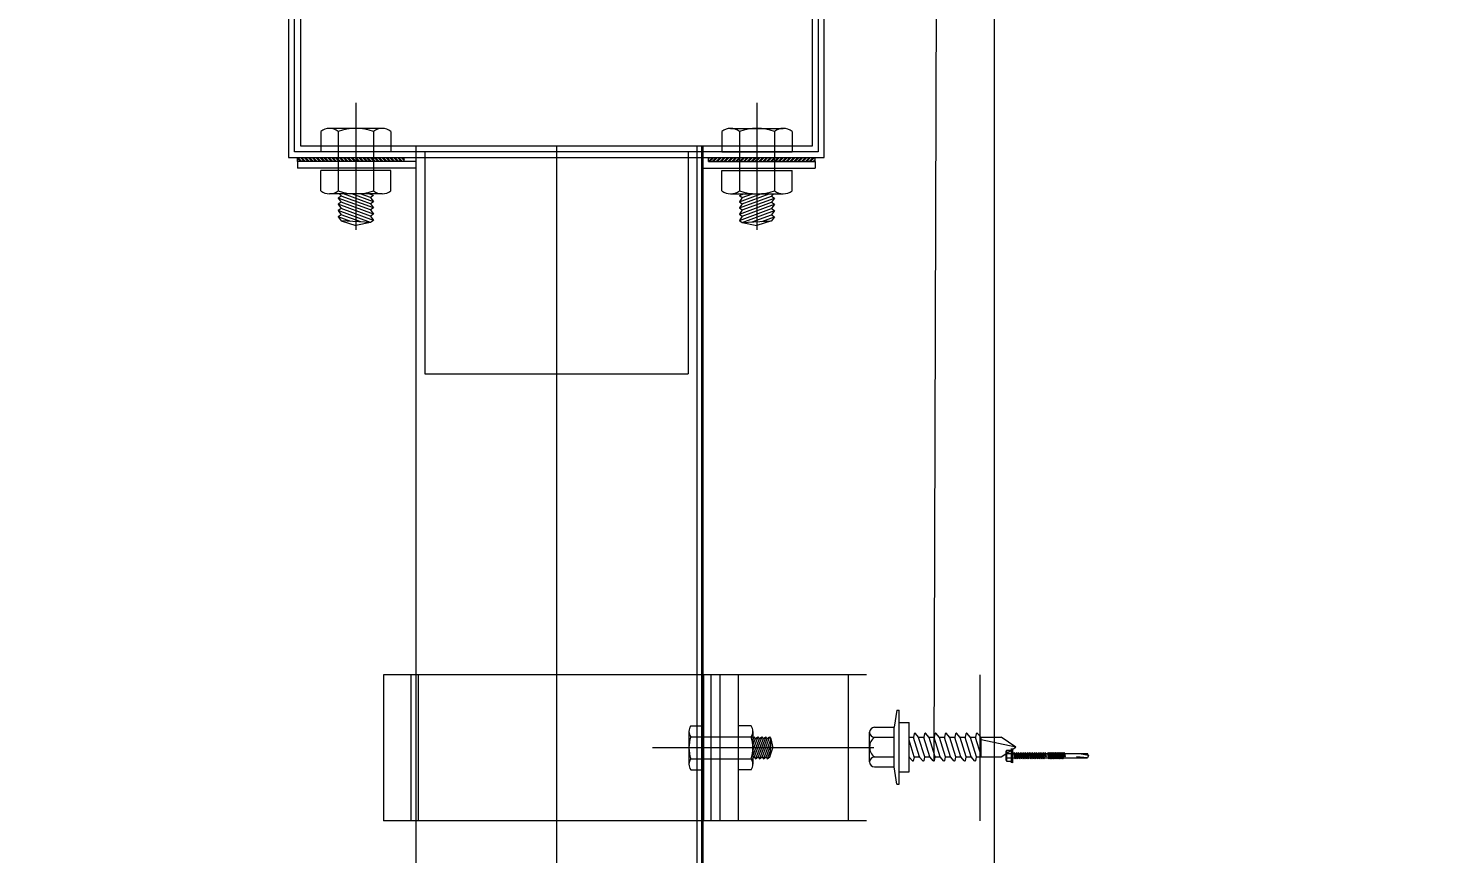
# Model space of a CAD drawing. Header units: metres. Extents: x 1610 to 5629, y 732 to 3974.
# Drawn here: x 1639.3978 to 1639.6675, y 909.5746 to 909.7325 of the extents above; entities that cross this region are included whole.
import ezdxf

# ---------------------------------------------------------------- set-up
doc = ezdxf.new("R2010")
doc.units = ezdxf.units.M
doc.header["$MEASUREMENT"] = 0
doc.header["$PDMODE"] = 2
doc.header["$PDSIZE"] = 50
doc.layers.get('0').update_dxf_attribs({"lineweight": 0})
doc.layers.get('Defpoints').update_dxf_attribs({"lineweight": 0})
doc.styles.get("Standard").update_dxf_attribs({"font": 'verdana.ttf', "height": 0.23})
doc.dimstyles.new('STANDARD$0', dxfattribs={"dimtxt": 0.23, "dimasz": 0.1, "dimexe": 2, "dimexo": 2, "dimgap": 0, "dimtad": 0, "dimzin": 0, "dimdsep": 46, "dimtxsty": 'Standard', "dimblk": 'OBLIQUE', "dimcen": -0.0625, "dimse1": 1, "dimse2": 1, "dimclrd": 7, "dimclre": 9, "dimclrt": 7, "dimadec": 0, "dimazin": 0, "dimtfac": 1, "dimtix": 1, "dimtofl": 0, "dimtmove": 2, "dimatfit": 3, "dimldrblk": 'OBLIQUE', "dimfxl": 0, "dimtolj": 1, "dimtzin": 0, "dimarcsym": 0})

# ---------------------------------------------------------------- blocks, each defined once
blk = doc.blocks.new('SRW-20')
for p, q in [((-2.705422169499799, 4.734488796530059), (-2.705422169499799, 2.029066627059365)), ((-2.029066627117571, 5.410844338883178), (2.029066627117571, 5.410844338854075)), ((-1.352711084735344, 4.734488796530059), (-1.352711084735344, 2.029066627059365)), ((1.352711084677139, 4.734488796500953), (1.352711084677139, 2.029066627059365)), ((2.705422169383381, 4.734488796530059), (2.705422169441589, 2.029066627030259)), ((-5.07266656772117, 1.690888855897356), (-2.705422169499799, 2.029066627059365)), ((-2.705422169441589, 2.029066627059365), (2.705422169499799, 2.029066627059365)), ((5.07266656766296, 1.690888855868251), (2.705422169441589, 2.029066627030259)), ((-5.07266656772117, 1.690888855897356), (-5.07266656772117, 1.352711084735344)), ((-5.07266656772117, 1.352711084735344), (5.07266656766296, 1.352711084677139)), ((-3.381777711823815, 1.352711084706242), (-3.381777711823815, 0)), ((-3.381777711823815, 0), (3.381777711823815, 0)), ((3.381777711823815, 1.352711084677139), (3.381777711823815, 0)), ((5.07266656766296, 1.690888855868251), (5.07266656766296, 1.352711084706242)), ((-1.868816154747037, -0.4361120414687323), (-1.368265371740561, -0.0186322928057052)), ((-1.868816154747037, -1.85252799550653), (-1.368265371740561, -1.435048246843503)), ((-1.824975299445213, -0.6132498307561037), (-1.378628323058364, -0.7083456031105017)), ((-1.352711084793553, -2.91038e-11), (-1.352711084793553, -0.0079450140765402)), ((-1.352711084793553, -0.7104601264582016), (-1.352711084735344, -1.42436096811434)), ((-1.333367849205385, -1.416069386119489), (1.327403977658832, -0.5899166617600713)), ((-1.327403977658832, -0.7060096649511252), (0.9464257521030957, -2.91038e-11)), ((-1.32740397771704, -2.122425618988926), (1.333367849147176, -1.296272894658613)), ((1.352711084735344, -2.91038e-11), (1.352711084677139, -0.585466200282099)), ((1.352711084735344, -1.287981312634655), (1.352711084735344, -2.001882154319901)), ((1.368265371682352, -1.277294033963698), (1.868816154688829, -0.8598142852715682)), ((1.824975299387005, -0.6826764959841967), (1.378628323058364, -0.5875807236297989)), ((-1.868816154747037, -3.268943949544336), (-1.368265371740561, -2.851464200881308)), ((-1.824975299445213, -2.029665784793905), (-1.378628323058364, -2.124761557148302)), ((-1.824975299445213, -3.446081738831707), (-1.378628323058364, -3.541177511186106)), ((-1.352711084735344, -2.126876080495998), (-1.352711084735344, -2.840776922152143)), ((-1.352711084735344, -3.543292034533807), (-1.352711084735344, -4.25719287621905)), ((-1.333367849205385, -2.83248534015729), (1.327403977658832, -2.006332615797874)), ((-1.333367849205385, -4.248901294195093), (1.327403977658832, -3.422748569864778)), ((-1.32740397771704, -3.538841573026726), (1.333367849147176, -2.712688848696414)), ((1.352711084735344, -2.70439726670156), (1.352711084677139, -3.418298108357701)), ((1.368265371682352, -2.693709988001498), (1.868816154688829, -2.27623023930937)), ((1.368265371682352, -4.110125942039302), (1.868816154688829, -3.692646193347171)), ((1.824975299387005, -2.099092450021998), (1.378628323058364, -2.0039966776676)), ((1.824975299387005, -3.515508404088901), (1.378628323058364, -3.420412631705402)), ((-1.868816154747037, -4.68535990361124), (-1.368265371740561, -4.267880154919112)), ((-1.868816154747037, -6.101775857649045), (-1.368265371740561, -5.684296108956912)), ((-1.824975299445213, -4.862497692898613), (-1.378628323058364, -4.957593465223908)), ((-1.352711084735344, -4.959707988571608), (-1.352711084735344, -5.673608830256853)), ((-1.333367849205385, -5.665317248232896), (1.327403977600625, -4.839164523902582)), ((-1.327403977658832, -4.955257527064532), (1.333367849147176, -4.129104802734219)), ((-1.32740397771704, -6.371673481102334), (1.333367849147176, -5.545520756772019)), ((1.352711084677139, -4.120813220739364), (1.352711084677139, -4.834714062424609)), ((1.352711084677139, -5.537229174777166), (1.352711084677139, -6.251130016462411)), ((1.368265371682352, -5.526541896077106), (1.86881615463062, -5.109062147384972)), ((1.824975299387005, -4.931924358126707), (1.378628323058364, -4.836828585743205)), ((-1.868816154747037, -7.518191811715951), (-1.368265371740561, -7.100712063023821)), ((-1.824975299387005, -6.278913646936416), (-1.378628323116573, -6.37400941926171)), ((-1.824975299445213, -7.695329600974218), (-1.378628323116573, -7.790425373328617)), ((-1.352711084735344, -6.376123942609406), (-1.352711084735344, -7.090024784323759)), ((-1.333367849205385, -7.081733202328903), (1.327403977600625, -6.255580477969486)), ((-1.333367849205385, -8.498149156366708), (1.327403977658832, -7.671996432036394)), ((-1.32740397771704, -7.788089435169238), (1.333367849147176, -6.961936710838926)), ((1.352711084677139, -6.953645128844073), (1.352711084677139, -7.667545970529318)), ((1.368265371682352, -6.942957850144012), (1.868816154688829, -6.525478101451881)), ((1.824975299328798, -6.34834031216451), (1.378628323000155, -6.253244539810112)), ((1.824975299328798, -7.764756266231414), (1.378628323058364, -7.669660493877018)), ((-1.868816154747037, -8.934607765753752), (-1.368265371740561, -8.517128017061623)), ((-1.824975299445213, -9.11174555501202), (-1.378628323116573, -9.206841327395523)), ((-1.352711084735344, -7.792539896676315), (-1.352711084735344, -8.506440738361562)), ((-1.352711084735344, -9.20895585071412), (-1.352711084735344, -9.854666864703177)), ((-1.32740397771704, -9.204505389236147), (1.333367849147176, -8.378352664905831)), ((-1.140454892622073, -9.854666864703177), (1.327403977600625, -9.088412386074193)), ((1.352711084677139, -8.370061082881875), (1.352711084677139, -9.083961924567118)), ((1.368265371682352, -8.359373804181812), (1.86881615463062, -7.941894055489684)), ((1.368265371624147, -9.77578975824872), (1.868816154688829, -9.358310009556588)), ((1.824975299328798, -9.18117222029832), (1.378628323058364, -9.08607644791482)), ((-1.352711084735344, -9.854666864703177), (1.352711084677139, -9.854666864674073)), ((-1.352711084735344, -9.854666864703177), (-1.352711084793553, -12.56008903411566)), ((-2.91038e-11, -14.58915566120413), (0.9725863542698788, -9.854666864644967)), ((1.14045489244745, -9.854666864674073), (1.333367849147176, -9.794768618943637)), ((1.352711084677139, -9.78647703694878), (1.352711084677139, -9.854666864674073)), ((1.352711084677139, -9.854666864674073), (1.352711084677139, -12.56008903411566)), ((-1.352711084793553, -12.56008903411566), (-2.91038e-11, -14.58915566120413)), ((-2.91038e-11, -14.58915566120413), (1.352711084677139, -12.56008903411566))]:
    blk.add_line(p, q)
for centre, radius, start, end in [((-2.029066627117571, 4.734488796530059), 0.6763555423608923, 0, 180), ((-8.73115e-11, 3.719955483131343), 1.690888855772311, 36.86989764117497, 143.1301023564905), ((2.029066627117571, 4.734488796530059), 0.6763555423608923, 0, 180), ((-1.303284010122297, -0.0965437879785895), 0.1014533313541339, 107.2492362302467, 129.829483170481), ((-1.803834793128769, -0.5140235366707202), 0.1014533313541339, 129.829483170481, 257.9727626916973), ((-1.803834793128769, -1.93043949070852), 0.1014533313541339, 129.829483170481, 257.9727626916973), ((-1.357487816741922, -0.6091193090251183), 0.1014533313541339, 257.9727626882618, 287.2492362302467), ((-1.303284010122297, -1.51295974201639), 0.1014533313541339, 107.2492362302467, 129.829483170481), ((1.357487816741922, -0.6868070176860785), 0.1014533313541339, 77.97276268826182, 107.2492362302467), ((1.303284010122297, -1.199382538732606), 0.1014533313541339, 287.2492362302467, 309.8294831710151), ((1.303284010064089, -1.199382538761708), 0.1014533313541339, 287.2492362302467, 309.8294831710151), ((1.803834793070564, -0.7819027900695801), 0.1014533313541339, 309.8294831704811, 77.97276268826182), ((-1.803834793128769, -3.346855444746323), 0.1014533313541339, 129.829483170481, 257.9727626916973), ((-1.357487816741922, -2.025535263062919), 0.1014533313541339, 257.9727626882618, 287.2492362302467), ((-1.357487816741922, -3.441951217129826), 0.1014533313541339, 257.9727626882618, 287.2492362302467), ((-1.303284010122297, -2.929375696054194), 0.1014533313541339, 107.2492362302467, 129.829483170481), ((1.357487816741922, -2.103222971723879), 0.1014533313541339, 77.97276268826182, 107.2492362302467), ((1.357487816741922, -3.519638925761681), 0.1014533313541339, 77.97276268826182, 107.2492362302467), ((1.357487816741922, -3.519638925761681), 0.1014533313541339, 77.97276268826182, 107.2492362302467), ((1.303284010064089, -2.615798492799513), 0.1014533313541339, 287.2492362302467, 309.8294831710151), ((1.303284010122297, -2.615798492770409), 0.1014533313541339, 287.2492362302467, 309.8294831710151), ((1.803834793070564, -2.198318744107377), 0.1014533313541339, 309.8294831704811, 77.97276268826182), ((1.803834793070564, -3.614734698145185), 0.1014533313541339, 309.8294831704811, 77.97276268826182), ((-1.803834793128769, -4.76327139881323), 0.1014533313541339, 129.829483170481, 257.9727626916973), ((-1.357487816741922, -4.858367171167627), 0.1014533313541339, 257.9727626882618, 287.2492362302467), ((-1.303284010122297, -4.345791650091996), 0.1014533313541339, 107.2492362302467, 129.829483170481), ((-1.303284010122297, -5.762207604129799), 0.1014533313541339, 107.2492362302467, 129.829483170481), ((1.357487816741922, -4.936054879828589), 0.1014533313541339, 77.97276268826182, 107.2492362302467), ((1.303284010122297, -4.032214446808212), 0.1014533313541339, 287.2492362302467, 309.8294831710151), ((1.303284010064089, -5.448630400846012), 0.1014533313541339, 287.2492362302467, 309.8294831710151), ((1.803834793070564, -5.031150652153883), 0.1014533313541339, 309.8294831704811, 77.97276268989278), ((-1.803834793070564, -6.179687352821928), 0.1014533313541339, 129.829483170481, 257.9727626916973), ((-1.803834793128769, -7.596103306888836), 0.1014533313541339, 129.829483170481, 257.9727626916973), ((-1.35748781680013, -6.274783125176327), 0.1014533313541339, 257.9727626898928, 287.2492362302467), ((-1.303284010122297, -7.178623558225808), 0.1014533313541339, 107.2492362302467, 129.829483170481), ((1.357487816683714, -6.352470833866391), 0.1014533313541339, 77.97276268826182, 107.2492362302467), ((1.357487816741922, -7.768886787933292), 0.1014533313541339, 77.97276268826182, 107.2492362302467), ((1.303284010122297, -6.865046354912919), 0.1014533313541339, 287.2492362302467, 309.8294831704811), ((1.803834793012356, -6.447566606249893), 0.1014533313541339, 309.8294831704811, 77.97276269006647), ((-1.803834793128769, -9.012519260926636), 0.1014533313541339, 129.829483170481, 257.9727626882618), ((-1.35748781680013, -7.691199079272338), 0.1014533313541339, 257.9727626898928, 287.2492362302467), ((-1.35748781680013, -9.10761503331014), 0.1014533313541339, 257.9727626882618, 287.2492362302467), ((-1.303284010122297, -8.595039512263611), 0.1014533313541339, 107.2492362302467, 129.829483170481), ((1.357487816683714, -9.1853027419711), 0.1014533313541339, 77.97276268826182, 107.2492362302467), ((1.303284010064089, -8.281462308950722), 0.1014533313541339, 287.2492362302467, 309.8294831710151), ((1.803834793012356, -7.863982560316797), 0.1014533313541339, 309.8294831704811, 77.97276269006647), ((1.803834793012356, -9.2803985143546), 0.1014533313541339, 309.8294831704811, 77.97276268989278), ((1.303284010064089, -9.697878263017627), 0.1014533313541339, 287.2492362302467, 309.8294831704811)]:
    blk.add_arc(centre, radius, start, end)
blk = doc.blocks.new('_Oblique')
at = {"color": 0, "linetype": 'ByBlock', "lineweight": -2}
blk.add_line((-0.5, -0.5), (0.5, 0.5), dxfattribs=at)
blk = doc.blocks.new('*D132')
at = {"color": 7, "lineweight": -2}
for p, q in [((1637.985366360638, 911.7730019896637), (1637.985366360638, 908.1126947844182)), ((1637.985366360638, 903.7736636033504), (1637.985366360638, 907.4339708085957))]:
    blk.add_line(p, q, dxfattribs=at)
at = {"layer": 'Defpoints', "color": 0}
for p in [(1649.468520557482, 911.7730019896637), (1637.985366360638, 903.7736636033504), (1637.985366360638, 903.7736636033504)]:
    blk.add_point(p, dxfattribs=at)
at = {"color": 7, "lineweight": -2, "xscale": 0.1, "yscale": 0.1, "zscale": 0.1}
for p, rotation in [((1637.985366360638, 911.7730019896637), 90), ((1637.985366360638, 903.7736636033504), 270)]:
    blk.add_blockref('_Oblique', p, dxfattribs=dict(at, rotation=rotation))
at = {"color": 7, "insert": (1637.985366360638, 907.7733327965074), "char_height": 0.23, "attachment_point": 5, "rotation": 90}
blk.add_mtext('\\A1;8.00', dxfattribs=at)
blk = doc.blocks.new('*D133')
at = {"color": 7, "lineweight": -2}
for p, q in [((1638.32283861744, 911.7730019896637), (1638.32283861744, 907.6133898817998)), ((1638.32283861744, 902.7736636033513), (1638.32283861744, 906.9332757112152))]:
    blk.add_line(p, q, dxfattribs=at)
at = {"layer": 'Defpoints', "color": 0}
for p in [(1649.468520557482, 911.7730019896637), (1638.32283861744, 902.7736636033513), (1649.468520557482, 902.7736636033513)]:
    blk.add_point(p, dxfattribs=at)
at = {"color": 7, "lineweight": -2, "xscale": 0.1, "yscale": 0.1, "zscale": 0.1}
for p, rotation in [((1638.32283861744, 911.7730019896637), 90), ((1638.32283861744, 902.7736636033513), 270)]:
    blk.add_blockref('_Oblique', p, dxfattribs=dict(at, rotation=rotation))
at = {"color": 7, "insert": (1638.32283861744, 907.2733327965076), "char_height": 0.23, "attachment_point": 5, "rotation": 90}
blk.add_mtext('\\A1;9.00', dxfattribs=at)

msp = doc.modelspace()

# ---------------------------------------------------------------- hatches: boundary and pattern name
h = msp.add_hatch()
h.set_pattern_fill('ANSI32', scale=0.0013987217597606, angle=6.999999999999999e-15, style=0)
h.set_pattern_definition([(135, (1510.452001998382, 920.3593268006683), (0.0003708921154949, 0.0003708921154949), []), (135, (1510.451754735582, 920.3593268006683), (0.0003708921154949, 0.0003708921154949), [])])
h.paths.add_polyline_path([(1639.463752491068, 909.7070169118448), (1639.463752491068, 909.7077697723507), (1639.469652206425, 909.7077697723507), (1639.469652206425, 909.7070169118448), (1639.468533228833, 909.7070169118448)])
h.paths.add_polyline_path([(1639.460395558818, 909.7070169118448), (1639.460395558818, 909.7077697723507), (1639.463752491068, 909.7077697723507), (1639.463752491068, 909.7070169118448)])
h.paths.add_polyline_path([(1639.457038626564, 909.7070169118448), (1639.457038626564, 909.7077697723507), (1639.460395558818, 909.7077697723507), (1639.460395558818, 909.7070169118448)])
h.paths.add_polyline_path([(1639.457038626564, 909.7077697723507), (1639.457038626564, 909.7070169118448), (1639.450902472477, 909.7070169118448), (1639.45040722989, 909.7077697723507)])
h.paths.add_polyline_path([(1639.449230868511, 909.7070169118448), (1639.449230868511, 909.7077697723507), (1639.45040722989, 909.7077697723507), (1639.450902472477, 909.7070169118448)])
h = msp.add_hatch()
h.set_pattern_fill('ANSI32', scale=0.0013987217597606, angle=6.999999999999999e-15, style=0)
h.set_pattern_definition([(45.00000000247206, (1429.401407907266, 920.3593267983232), (-0.0003708921155109, 0.0003708921154789), []), (45.00000000247206, (1429.401655169025, 920.3593267983232), (-0.0003708921155109, 0.0003708921154789), [])])
h.paths.add_polyline_path([(1639.533738747143, 909.7070169118448), (1639.533738747143, 909.7077697723507), (1639.527839031789, 909.7077697723507), (1639.527839031789, 909.7070169118448), (1639.528958008859, 909.7070169118448)])
h.paths.add_polyline_path([(1639.537095679395, 909.7070169118448), (1639.537095679395, 909.7077697723507), (1639.533738747143, 909.7077697723507), (1639.533738747143, 909.7070169118448)])
h.paths.add_polyline_path([(1639.540452611649, 909.7070169118448), (1639.540452611649, 909.7077697723507), (1639.537095679395, 909.7077697723507), (1639.537095679395, 909.7070169118448)])
h.paths.add_polyline_path([(1639.540452611649, 909.7077697723507), (1639.540452611649, 909.7070169118448), (1639.546588766257, 909.7070169118448), (1639.547084008844, 909.7077697723507)])
h.paths.add_polyline_path([(1639.54826036918, 909.7070169118448), (1639.54826036918, 909.7077697723507), (1639.547084008844, 909.7077697723507), (1639.546588766257, 909.7070169118448)])

# ---------------------------------------------------------------- linework, layer by layer
at = {"color": 7}
for p, q in [((1639.582491911651, 907.4443858497287, -23.30888888713069), (1639.582514364448, 909.8384832678876, -55.54783481805143)), ((1639.549938834526, 909.7077697723507, -0.909381687138202), (1639.549938834526, 909.8073473770787, -0.909381687138202)), ((1639.547700880387, 909.7100077272736, -23.73253617580199), (1639.547700880387, 909.8051208068947, -23.73253617580199)), ((1639.548819857977, 909.8063572621156, -23.73253617580199), (1639.548819857977, 909.7088887496827, -23.73253617580199)), ((1639.571573103163, 909.8063988982933), (1639.570919164546, 909.5923196577797)), ((1639.447552401603, 909.7566372756927, -0.909381687138202), (1639.447552401603, 909.7077697723507, -0.909381687138202)), ((1639.448671380236, 909.7088887496827, -23.73253617580199), (1639.448671380236, 909.7571007708686, -23.73253617580199)), ((1639.449790357305, 909.7575642670828, -23.73253617580199), (1639.449790357305, 909.7100077272736, -23.73253617580199)), ((1639.460395558818, 909.718264217963), (1639.460395558818, 909.7006625604537)), ((1639.460395558818, 909.718264217963), (1639.460395558818, 909.6939916087332)), ((1639.537095679395, 909.718264217963), (1639.537095679395, 909.7006625604537)), ((1639.537095679395, 909.718264217963), (1639.537095679395, 909.6939916087332)), ((1639.453681694311, 909.7128051707306), (1639.453681694311, 909.7088887496827)), ((1639.465430956937, 909.7133646595261), (1639.455360160697, 909.7133646595261)), ((1639.457038626564, 909.7128051707306), (1639.457038626564, 909.7014220246698)), ((1639.463752491068, 909.7128051707306), (1639.463752491068, 909.7014220246698)), ((1639.467109423321, 909.7128051707306), (1639.467109423321, 909.7088887496827)), ((1639.530381814891, 909.7128051707306), (1639.530381814891, 909.7088887496827)), ((1639.532060279716, 909.7133646595261), (1639.542131076473, 909.7133646595261)), ((1639.533738747143, 909.7128051707306), (1639.533738747143, 909.7014220246698)), ((1639.540452611649, 909.7128051707306), (1639.540452611649, 909.7014220246698)), ((1639.543809543901, 909.7128051707306), (1639.543809543901, 909.7088887496827)), ((1639.449790357305, 909.7100077272736, -23.73253617580199), (1639.547700880387, 909.7100077272736, -23.73253617580199)), ((1639.471890161086, 909.7100077272736, 17.93277887822597), (1639.471890161087, 907.4443858497287, 2.191182505290425)), ((1639.498745619105, 909.7100077272736, 17.93274134586669), (1639.498745619109, 907.4443858497287, 2.191168445315994)), ((1639.525601076605, 909.7100077272736, 17.93270381387952), (1639.525601076606, 907.4443858497287, 2.191154385480658)), ((1639.52652289883, 907.4443858497287, -21.89757733151153), (1639.526536618699, 909.7100077272736, -50.78495579762788)), ((1639.526720054196, 909.7100077272736, 17.93927522932062), (1639.526720054197, 907.4443858497287, 2.196048238409119)), ((1639.447552401603, 909.7077697723507, -0.909381687138202), (1639.549938834526, 909.7077697723507, -0.909381687138202)), ((1639.548819857977, 909.7088887496827, -23.73253617580199), (1639.448671380236, 909.7088887496827, -23.73253617580199)), ((1639.449230868511, 909.7070169118448), (1639.449230868511, 909.7077697723507)), ((1639.467109423321, 909.7088887496827), (1639.453681694311, 909.7088887496827)), ((1639.469652206425, 909.7070169118448), (1639.469652206425, 909.7077697723507)), ((1639.473568627472, 909.7088887496827), (1639.473568627472, 909.6663759869664)), ((1639.523922610741, 909.7088887496827), (1639.523922610741, 909.6663759869664)), ((1639.523922610741, 909.7083376398629), (1639.523922610741, 909.6663759869664)), ((1639.527839031789, 909.7070169118448), (1639.527839031789, 909.7077697723507)), ((1639.530381814891, 909.7088887496827), (1639.543809543901, 909.7088887496827)), ((1639.54826036918, 909.7070169118448), (1639.54826036918, 909.7077697723507)), ((1639.471890161086, 909.7070169118448), (1639.449230868511, 909.7070169118448)), ((1639.449230868511, 909.7070169118448), (1639.449230868511, 909.7057759569708)), ((1639.471890161086, 909.7057759569708), (1639.449230868511, 909.7057759569708)), ((1639.467109423321, 909.7053384457179), (1639.453681694311, 909.7053384457179)), ((1639.453681694311, 909.7014220246698), (1639.453681694311, 909.7053384457179)), ((1639.467109423321, 909.7014220246698), (1639.467109423321, 909.7053384457179)), ((1639.526720054196, 909.7057759569708), (1639.54826036918, 909.7057759569708)), ((1639.527839031789, 909.7070169118448), (1639.54826036918, 909.7070169118448)), ((1639.530381814891, 909.7053384457179), (1639.543809543901, 909.7053384457179)), ((1639.530381814891, 909.7014220246698), (1639.530381814891, 909.7053384457179)), ((1639.543809543901, 909.7014220246698), (1639.543809543901, 909.7053384457179)), ((1639.54826036918, 909.7070169118448), (1639.54826036918, 909.7057759569708)), ((1639.465430956937, 909.7008625361348), (1639.455360160697, 909.7008625361348)), ((1639.457598115361, 909.700427266501), (1639.457038626564, 909.70003772809)), ((1639.457038626564, 909.70003772809), (1639.457598115361, 909.6992341419588)), ((1639.463193002274, 909.6977604677136), (1639.457038626564, 909.70003772809)), ((1639.457598115361, 909.6992341419588), (1639.457038626564, 909.698844603548)), ((1639.457295063747, 909.7008625361348), (1639.457598115361, 909.700427266501)), ((1639.463752491068, 909.6981500061239), (1639.457598115361, 909.700427266501)), ((1639.463752491068, 909.6969568821016), (1639.457598115361, 909.6992341419588)), ((1639.463193002274, 909.6989535919948), (1639.458034013918, 909.7008625361348)), ((1639.463752491068, 909.6993431304061), (1639.459646244154, 909.7008625361348)), ((1639.463193002274, 909.7001467162767), (1639.461258474912, 909.7008625361348)), ((1639.463752491068, 909.7005362546892), (1639.462870705148, 909.7008625361348)), ((1639.463752491068, 909.7005362546892), (1639.463193002274, 909.7001467162767)), ((1639.463193002274, 909.7001467162767), (1639.463752491068, 909.6993431304061)), ((1639.463752491068, 909.6993431304061), (1639.463193002274, 909.6989535919948)), ((1639.463193002274, 909.6989535919948), (1639.463752491068, 909.6981500061239)), ((1639.532060279716, 909.7008625361348), (1639.542131076473, 909.7008625361348)), ((1639.533738747143, 909.6993431304061), (1639.537844993538, 909.7008625361348)), ((1639.533738747143, 909.7005362546892), (1639.534620532544, 909.7008625361348)), ((1639.533738747143, 909.7005362546892), (1639.534298235939, 909.7001467162767)), ((1639.533738747143, 909.6981500061239), (1639.539893122853, 909.700427266501)), ((1639.534298235939, 909.7001467162767), (1639.533738747143, 909.6993431304061)), ((1639.533738747143, 909.6993431304061), (1639.534298235939, 909.6989535919948)), ((1639.533738747143, 909.6969568821016), (1639.539893122853, 909.6992341419588)), ((1639.534298235939, 909.6989535919948), (1639.533738747143, 909.6981500061239)), ((1639.534298235939, 909.6989535919948), (1639.539457223252, 909.7008625361348)), ((1639.534298235939, 909.7001467162767), (1639.536232761741, 909.7008625361348)), ((1639.534298235939, 909.6977604677136), (1639.540452611649, 909.70003772809)), ((1639.540196174466, 909.7008625361348), (1639.539893122853, 909.700427266501)), ((1639.539893122853, 909.700427266501), (1639.540452611649, 909.70003772809)), ((1639.540452611649, 909.70003772809), (1639.539893122853, 909.6992341419588)), ((1639.539893122853, 909.6992341419588), (1639.540452611649, 909.698844603548)), ((1639.457038626564, 909.698844603548), (1639.457598115361, 909.6980410176758)), ((1639.463193002274, 909.696567343691), (1639.457038626564, 909.698844603548)), ((1639.457598115361, 909.6980410176758), (1639.457038626564, 909.6976514792647)), ((1639.457038626564, 909.6976514792647), (1639.457598115361, 909.6968478926132)), ((1639.463193002274, 909.6953742194086), (1639.457038626564, 909.6976514792647)), ((1639.457598115361, 909.6968478926132), (1639.457038626564, 909.6964583552436)), ((1639.459463078012, 909.6955612518486), (1639.457038626564, 909.6964583552436)), ((1639.457038626564, 909.6964583552436), (1639.457598115361, 909.6956547693727)), ((1639.463752491068, 909.69576375782), (1639.457598115361, 909.6980410176758)), ((1639.461328040663, 909.69546773589), (1639.457598115361, 909.6968478926132)), ((1639.463752491068, 909.6981500061239), (1639.463193002274, 909.6977604677136)), ((1639.463193002274, 909.6977604677136), (1639.463752491068, 909.6969568821016)), ((1639.463752491068, 909.6969568821016), (1639.463193002274, 909.696567343691)), ((1639.463193002274, 909.696567343691), (1639.463752491068, 909.69576375782)), ((1639.533738747143, 909.6981500061239), (1639.534298235939, 909.6977604677136)), ((1639.533738747143, 909.69576375782), (1639.539893122853, 909.6980410176758)), ((1639.534298235939, 909.6977604677136), (1639.533738747143, 909.6969568821016)), ((1639.533738747143, 909.6969568821016), (1639.534298235939, 909.696567343691)), ((1639.534298235939, 909.696567343691), (1639.533738747143, 909.69576375782)), ((1639.534298235939, 909.696567343691), (1639.540452611649, 909.698844603548)), ((1639.534298235939, 909.6953742194086), (1639.540452611649, 909.6976514792647)), ((1639.536163197549, 909.69546773589), (1639.539893122853, 909.6968478926132)), ((1639.538028160201, 909.6955612518486), (1639.540452611649, 909.6964583552436)), ((1639.540452611649, 909.698844603548), (1639.539893122853, 909.6980410176758)), ((1639.539893122853, 909.6980410176758), (1639.540452611649, 909.6976514792647)), ((1639.540452611649, 909.6976514792647), (1639.539893122853, 909.6968478926132)), ((1639.539893122853, 909.6968478926132), (1639.540452611649, 909.6964583552436)), ((1639.540452611649, 909.6964583552436), (1639.539893122853, 909.6956547693727)), ((1639.463193002274, 909.6953742194086), (1639.457598115361, 909.6956547693727)), ((1639.457598115361, 909.6956547693727), (1639.460395558818, 909.6947951596918)), ((1639.463193002274, 909.6953742194086), (1639.460395558818, 909.6947951596918)), ((1639.463752491068, 909.69576375782), (1639.463193002274, 909.6953742194086)), ((1639.533738747143, 909.69576375782), (1639.534298235939, 909.6953742194086)), ((1639.534298235939, 909.6953742194086), (1639.539893122853, 909.6956547693727)), ((1639.534298235939, 909.6953742194086), (1639.537095679395, 909.6947951596918)), ((1639.539893122853, 909.6956547693727), (1639.537095679395, 909.6947951596918)), ((1639.473568627472, 909.6663759869664), (1639.523922610741, 909.6663759869664)), ((1639.473568627472, 909.6663759869664), (1639.523922610741, 909.6663759869664)), ((1639.465688996392, 909.6088323805063, 2.159289270440407), (1639.465688996392, 909.5808579461972, 2.159289270440407)), ((1639.558075438444, 909.6088323805063), (1639.465688996392, 909.6088323805063, 2.159289270440407)), ((1639.470934202158, 909.6088323805063, 2.159289270440407), (1639.470934202158, 909.5808579461972, 2.159289270440407)), ((1639.472332924668, 909.6088323805063, 2.159289270440407), (1639.472332924668, 909.5808579461972, 2.159289270440407)), ((1639.526883073383, 909.6088323805063, 2.159289270440407), (1639.526883073383, 909.5808579461972, 2.159289270440407)), ((1639.52828179433, 909.6088323805063, 2.159289270440407), (1639.52828179433, 909.5808579461972, 2.159289270440407)), ((1639.530030197467, 909.6088323805063, 2.159289270440407), (1639.530030197467, 909.5808579461972, 2.159289270440407)), ((1639.533527001656, 909.6088323805063, 2.159289270440407), (1639.533527001656, 909.5808579461972, 2.159289270440407)), ((1639.55452918732, 909.6088323805063), (1639.55452918732, 909.5808579461972)), ((1639.579764809127, 909.5808579461972), (1639.579764809127, 909.6088323805063)), ((1639.524085629926, 909.5979922878267, 2.159289270440407), (1639.524085629926, 909.591698039918, 2.159289270440407)), ((1639.524435310551, 909.599041329189, 2.159289270440407), (1639.526883073383, 909.599041329189, 2.159289270440407)), ((1639.524435310551, 909.5969432464656, 2.159289270440407), (1639.536324445636, 909.5969432464656, 2.159289270440407)), ((1639.535974763967, 909.599041329189, 2.159289270440407), (1639.533527001656, 909.599041329189, 2.159289270440407)), ((1639.536324445636, 909.5979922878267, 2.159289270440407), (1639.536324445636, 909.591698039918, 2.159289270440407)), ((1639.536528370466, 909.5969432464656, 2.159289270440407), (1639.536324445636, 909.596392129873, 2.159289270440407)), ((1639.53727407363, 909.5969432464656, 2.159289270440407), (1639.536324445636, 909.594376841426, 2.159289270440407)), ((1639.537517535267, 909.596593565056, 2.159289270440407), (1639.536324445636, 909.5933691981146, 2.159289270440407)), ((1639.536771832623, 909.596593565056, 2.159289270440407), (1639.536324445636, 909.5953844860403, 2.159289270440407)), ((1639.536528370466, 909.5969432464656, 2.159289270440407), (1639.536771832623, 909.596593565056, 2.159289270440407)), ((1639.538019775752, 909.5969432464656, 2.159289270440407), (1639.536596489221, 909.5930967616472, 2.159289270440407)), ((1639.536771832623, 909.596593565056, 2.159289270440407), (1639.53727407363, 909.5969432464656, 2.159289270440407)), ((1639.538263237389, 909.596593565056, 2.159289270440407), (1639.536839950338, 909.5927470812801, 2.159289270440407)), ((1639.53727407363, 909.5969432464656, 2.159289270440407), (1639.537517535267, 909.596593565056, 2.159289270440407)), ((1639.538765477876, 909.5969432464656, 2.159289270440407), (1639.537342191345, 909.5930967616472, 2.159289270440407)), ((1639.537517535267, 909.596593565056, 2.159289270440407), (1639.538019775752, 909.5969432464656, 2.159289270440407)), ((1639.539008940555, 909.596593565056, 2.159289270440407), (1639.537585652982, 909.5927470812801, 2.159289270440407)), ((1639.538019775752, 909.5969432464656, 2.159289270440407), (1639.538263237389, 909.596593565056, 2.159289270440407)), ((1639.539511181041, 909.5969432464656, 2.159289270440407), (1639.538087894509, 909.5930967616472, 2.159289270440407)), ((1639.538263237389, 909.596593565056, 2.159289270440407), (1639.538765477876, 909.5969432464656, 2.159289270440407)), ((1639.539754642677, 909.596593565056, 2.159289270440407), (1639.538331356147, 909.5927470812801, 2.159289270440407)), ((1639.538765477876, 909.5969432464656, 2.159289270440407), (1639.539008940555, 909.596593565056, 2.159289270440407)), ((1639.539008940555, 909.596593565056, 2.159289270440407), (1639.539511181041, 909.5969432464656, 2.159289270440407)), ((1639.539511181041, 909.5969432464656, 2.159289270440407), (1639.539754642677, 909.596593565056, 2.159289270440407)), ((1639.539754642677, 909.596593565056, 2.159289270440407), (1639.539579300318, 909.5930967616472, 2.159289270440407)), ((1639.539754642677, 909.596593565056, 2.159289270440407), (1639.540116555817, 909.5948451637416, 2.159289270440407)), ((1639.559467979047, 909.5948451637416, 2.159289270440407), (1639.517116380264, 909.5948451637416, 2.159289270440407)), ((1639.539696195398, 909.595427963918, 2.159289270440407), (1639.538833597154, 909.5930967616472, 2.159289270440407)), ((1639.539637746554, 909.5942623622627, 2.159289270440407), (1639.53907705827, 909.5927470812801, 2.159289270440407)), ((1639.539579300318, 909.5930967616472, 2.159289270440407), (1639.540116555817, 909.5948451637416, 2.159289270440407)), ((1639.584746572518, 909.5940778632367), (1639.584746572518, 909.594295306041)), ((1639.584746572518, 909.5926226609874), (1639.584746572518, 909.5940778632367)), ((1639.584746572518, 909.5928393597121), (1639.584746572518, 909.5938611632105)), ((1639.584846931096, 909.5943956661836), (1639.585725071132, 909.5943956661836)), ((1639.584884458679, 909.593768088593), (1639.585791976329, 909.593768088593)), ((1639.585791976329, 909.5919867203108), (1639.585791976329, 909.59471380261)), ((1639.585892335947, 909.5948141614494), (1639.585900697991, 909.5948141614494)), ((1639.586001057091, 909.5919867203108), (1639.586001057091, 909.59471380261)), ((1639.586001057091, 909.5937684233747), (1639.592884467633, 909.5937684267616)), ((1639.58624988517, 909.5937684267616), (1639.586299840661, 909.593977573439)), ((1639.586397350581, 909.5929321031928), (1639.58624988517, 909.5937684267616)), ((1639.586423553873, 909.5937684267616), (1639.586299840661, 909.593977573439)), ((1639.58652106379, 909.5927229549533), (1639.586299840661, 909.593977573439)), ((1639.586423553873, 909.5937684267616), (1639.586668046174, 909.5937684267616)), ((1639.586571019281, 909.5929321031928), (1639.586423553873, 909.5937684267616)), ((1639.586668046174, 909.5937684267616), (1639.586718002709, 909.593977573439)), ((1639.586815512626, 909.5929321031928), (1639.586668046174, 909.5937684267616)), ((1639.586939225836, 909.5927229549533), (1639.586718002709, 909.593977573439)), ((1639.586841715395, 909.5937684267616), (1639.586718002709, 909.593977573439)), ((1639.586841715395, 909.5937684267616), (1639.587086207697, 909.5937684267616)), ((1639.586989181326, 909.5929321031928), (1639.586841715395, 909.5937684267616)), ((1639.587086207697, 909.5937684267616), (1639.587136164753, 909.593977573439)), ((1639.58723367415, 909.5929321031928), (1639.587086207697, 909.5937684267616)), ((1639.587259877439, 909.5937684267616), (1639.587136164753, 909.593977573439)), ((1639.587357386316, 909.5927229549533), (1639.587136164753, 909.593977573439)), ((1639.587259877439, 909.5937684267616), (1639.587504369744, 909.5937684267616)), ((1639.587407343373, 909.5929321031928), (1639.587259877439, 909.5937684267616)), ((1639.587504369744, 909.5937684267616), (1639.587554325235, 909.593977573439)), ((1639.587651836195, 909.5929321031928), (1639.587504369744, 909.5937684267616)), ((1639.587678037922, 909.5937684267616), (1639.587554325235, 909.593977573439)), ((1639.587775548362, 909.5927229549533), (1639.587554325235, 909.593977573439)), ((1639.587678037922, 909.5937684267616), (1639.587922530224, 909.5937684267616)), ((1639.587825504895, 909.5929321031928), (1639.587678037922, 909.5937684267616)), ((1639.587922530224, 909.5937684267616), (1639.587972486759, 909.593977573439)), ((1639.5880699972, 909.5929321031928), (1639.587922530224, 909.5937684267616)), ((1639.588096199968, 909.5937684267616), (1639.587972486759, 909.593977573439)), ((1639.588193710408, 909.5927229549533), (1639.587972486759, 909.593977573439)), ((1639.588096199968, 909.5937684267616), (1639.58834069227, 909.5937684267616)), ((1639.58824366694, 909.5929321031928), (1639.588096199968, 909.5937684267616)), ((1639.58834069227, 909.5937684267616), (1639.588390647764, 909.593977573439)), ((1639.588488158722, 909.5929321031928), (1639.58834069227, 909.5937684267616)), ((1639.588514362013, 909.5937684267616), (1639.588390647764, 909.593977573439)), ((1639.588611871932, 909.5927229549533), (1639.588390647764, 909.593977573439)), ((1639.588514362013, 909.5937684267616), (1639.588758853794, 909.5937684267616)), ((1639.588661827424, 909.5929321031928), (1639.588514362013, 909.5937684267616)), ((1639.588758853794, 909.5937684267616), (1639.588808809808, 909.593977573439)), ((1639.58890632077, 909.5929321031928), (1639.588758853794, 909.5937684267616)), ((1639.588932523538, 909.5937684267616), (1639.588808809808, 909.593977573439)), ((1639.589030032414, 909.5927229549533), (1639.588808809808, 909.593977573439)), ((1639.588932523538, 909.5937684267616), (1639.589177014797, 909.5937684267616)), ((1639.589079989468, 909.5929321031928), (1639.588932523538, 909.5937684267616)), ((1639.589177014797, 909.5937684267616), (1639.58922697133, 909.593977573439)), ((1639.589261011953, 909.5933097365843), (1639.589177014797, 909.5937684267616)), ((1639.58935068454, 909.5937684267616), (1639.58922697133, 909.593977573439)), ((1639.589384724638, 909.5931005896472), (1639.58922697133, 909.593977573439)), ((1639.589258555654, 909.5937684267616), (1639.589308511145, 909.593977573439)), ((1639.589406021585, 909.5929321031928), (1639.589258555654, 909.5937684267616)), ((1639.589432224354, 909.5937684267616), (1639.589308511145, 909.593977573439)), ((1639.589529734274, 909.5927229549533), (1639.589308511145, 909.593977573439)), ((1639.58935068454, 909.5937684267616), (1639.589766942094, 909.5937684267616)), ((1639.58935068454, 909.5937684267616), (1639.589595176321, 909.5937684267616)), ((1639.589434680653, 909.5933097365843), (1639.58935068454, 909.5937684267616)), ((1639.589432224354, 909.5937684267616), (1639.589676716658, 909.5937684267616)), ((1639.589579690809, 909.5929321031928), (1639.589432224354, 909.5937684267616)), ((1639.589676716658, 909.5937684267616), (1639.589726673191, 909.593977573439)), ((1639.58982418311, 909.5929321031928), (1639.589676716658, 909.5937684267616)), ((1639.589947896318, 909.5927229549533), (1639.589726673191, 909.593977573439)), ((1639.589850386401, 909.5937684267616), (1639.589726673191, 909.593977573439)), ((1639.589850386401, 909.5937684267616), (1639.590094879224, 909.5937684267616)), ((1639.589997852851, 909.5929321031928), (1639.589850386401, 909.5937684267616)), ((1639.590094879224, 909.5937684267616), (1639.590144835237, 909.593977573439)), ((1639.590242345155, 909.5929321031928), (1639.590094879224, 909.5937684267616)), ((1639.590268547923, 909.5937684267616), (1639.590144835237, 909.593977573439)), ((1639.590366057842, 909.5927229549533), (1639.590144835237, 909.593977573439)), ((1639.590268547923, 909.5937684267616), (1639.590513039185, 909.5937684267616)), ((1639.590416014899, 909.5929321031928), (1639.590268547923, 909.5937684267616)), ((1639.590513039185, 909.5937684267616), (1639.590562996761, 909.593977573439)), ((1639.590660505637, 909.5929321031928), (1639.590513039185, 909.5937684267616)), ((1639.590686708926, 909.5937684267616), (1639.590562996761, 909.593977573439)), ((1639.590784219888, 909.5927229549533), (1639.590562996761, 909.593977573439)), ((1639.590686708926, 909.5937684267616), (1639.59093120123, 909.5937684267616)), ((1639.59083417538, 909.5929321031928), (1639.590686708926, 909.5937684267616)), ((1639.59093120123, 909.5937684267616), (1639.590981157763, 909.593977573439)), ((1639.591078667681, 909.5929321031928), (1639.59093120123, 909.5937684267616)), ((1639.591104870971, 909.5937684267616), (1639.590981157763, 909.593977573439)), ((1639.591202380369, 909.5927229549533), (1639.590981157763, 909.593977573439)), ((1639.591104870971, 909.5937684267616), (1639.591349362756, 909.5937684267616)), ((1639.591252337425, 909.5929321031928), (1639.591104870971, 909.5937684267616)), ((1639.591349362756, 909.5937684267616), (1639.591399319809, 909.593977573439)), ((1639.591496829207, 909.5929321031928), (1639.591349362756, 909.5937684267616)), ((1639.591523032496, 909.5937684267616), (1639.591399319809, 909.593977573439)), ((1639.591620542415, 909.5927229549533), (1639.591399319809, 909.593977573439)), ((1639.591523032496, 909.5937684267616), (1639.591767524799, 909.5937684267616)), ((1639.591670497907, 909.5929321031928), (1639.591523032496, 909.5937684267616)), ((1639.591767524799, 909.5937684267616), (1639.591817481334, 909.593977573439)), ((1639.591914991252, 909.5929321031928), (1639.591767524799, 909.5937684267616)), ((1639.591941193498, 909.5937684267616), (1639.591817481334, 909.593977573439)), ((1639.592038704461, 909.5927229549533), (1639.591817481334, 909.593977573439)), ((1639.591941193498, 909.5937684267616), (1639.59218568528, 909.5937684267616)), ((1639.592088659952, 909.5929321031928), (1639.591941193498, 909.5937684267616)), ((1639.59218568528, 909.5937684267616), (1639.592235643377, 909.593977573439)), ((1639.592269682434, 909.5933097365843), (1639.59218568528, 909.5937684267616)), ((1639.592359355544, 909.5937684267616), (1639.592235643377, 909.593977573439)), ((1639.592393395646, 909.5931005896472), (1639.592235643377, 909.593977573439)), ((1639.592359355544, 909.5937684267616), (1639.592775613621, 909.5937684267616)), ((1639.592359355544, 909.5937684267616), (1639.59260384837, 909.5937684267616)), ((1639.592443351135, 909.5933097365843), (1639.592359355544, 909.5937684267616)), ((1639.592730309672, 909.5937684267616), (1639.592780266205, 909.593977573439)), ((1639.592877776124, 909.5929321031928), (1639.592730309672, 909.5937684267616)), ((1639.592903979415, 909.5937684267616), (1639.592780266205, 909.593977573439)), ((1639.593001489332, 909.5927229549533), (1639.592780266205, 909.593977573439)), ((1639.592884467633, 909.5937684267616), (1639.592934423126, 909.593977573439)), ((1639.593031934607, 909.5929321031928), (1639.592884467633, 909.5937684267616)), ((1639.592903979415, 909.5937684267616), (1639.593148471716, 909.5937684267616)), ((1639.593051444825, 909.5929321031928), (1639.592903979415, 909.5937684267616)), ((1639.593058136334, 909.5937684267616), (1639.592934423126, 909.593977573439)), ((1639.593155647816, 909.5927229549533), (1639.592934423126, 909.593977573439)), ((1639.593058136334, 909.5937684267616), (1639.59330262968, 909.5937684267616)), ((1639.593205602787, 909.5929321031928), (1639.593058136334, 909.5937684267616)), ((1639.593148471716, 909.5937684267616), (1639.593198427208, 909.593977573439)), ((1639.59329593817, 909.5929321031928), (1639.593148471716, 909.5937684267616)), ((1639.593419651378, 909.5927229549533), (1639.593198427208, 909.593977573439)), ((1639.593322140416, 909.5937684267616), (1639.593198427208, 909.593977573439)), ((1639.59330262968, 909.5937684267616), (1639.593352585169, 909.593977573439)), ((1639.593450095612, 909.5929321031928), (1639.59330262968, 909.5937684267616)), ((1639.593322140416, 909.5937684267616), (1639.593566633242, 909.5937684267616)), ((1639.593469606871, 909.5929321031928), (1639.593322140416, 909.5937684267616)), ((1639.593573808298, 909.5927229549533), (1639.593352585169, 909.593977573439)), ((1639.59347629838, 909.5937684267616), (1639.593352585169, 909.593977573439)), ((1639.59347629838, 909.5937684267616), (1639.593720791202, 909.5937684267616)), ((1639.59362376379, 909.5929321031928), (1639.59347629838, 909.5937684267616)), ((1639.593566633242, 909.5937684267616), (1639.593616589255, 909.593977573439)), ((1639.593714098651, 909.5929321031928), (1639.593566633242, 909.5937684267616)), ((1639.59374030194, 909.5937684267616), (1639.593616589255, 909.593977573439)), ((1639.593837812902, 909.5927229549533), (1639.593616589255, 909.593977573439)), ((1639.593720791202, 909.5937684267616), (1639.593770747216, 909.593977573439)), ((1639.593868257135, 909.5929321031928), (1639.593720791202, 909.5937684267616)), ((1639.59374030194, 909.5937684267616), (1639.593984794242, 909.5937684267616)), ((1639.593887768915, 909.5929321031928), (1639.59374030194, 909.5937684267616)), ((1639.593894459904, 909.5937684267616), (1639.593770747216, 909.593977573439)), ((1639.593991969821, 909.5927229549533), (1639.593770747216, 909.593977573439)), ((1639.593894459904, 909.5937684267616), (1639.594138952207, 909.5937684267616)), ((1639.594041926877, 909.5929321031928), (1639.593894459904, 909.5937684267616)), ((1639.593984794242, 909.5937684267616), (1639.594034750777, 909.593977573439)), ((1639.594132260697, 909.5929321031928), (1639.593984794242, 909.5937684267616)), ((1639.594158463986, 909.5937684267616), (1639.594034750777, 909.593977573439)), ((1639.594255973906, 909.5927229549533), (1639.594034750777, 909.593977573439)), ((1639.594138952207, 909.5937684267616), (1639.59418890874, 909.593977573439)), ((1639.59428641918, 909.5929321031928), (1639.594138952207, 909.5937684267616)), ((1639.594158463986, 909.5937684267616), (1639.594402955767, 909.5937684267616)), ((1639.59430593044, 909.5929321031928), (1639.594158463986, 909.5937684267616)), ((1639.594312621948, 909.5937684267616), (1639.59418890874, 909.593977573439)), ((1639.594410130824, 909.5927229549533), (1639.59418890874, 909.593977573439)), ((1639.594312621948, 909.5937684267616), (1639.594557114252, 909.5937684267616)), ((1639.594460088401, 909.5929321031928), (1639.594312621948, 909.5937684267616)), ((1639.594402955767, 909.5937684267616), (1639.594452912825, 909.593977573439)), ((1639.594550422742, 909.5929321031928), (1639.594402955767, 909.5937684267616)), ((1639.594576626031, 909.5937684267616), (1639.594452912825, 909.593977573439)), ((1639.59467413543, 909.5927229549533), (1639.594452912825, 909.593977573439)), ((1639.594557114252, 909.5937684267616), (1639.594607070787, 909.593977573439)), ((1639.594704580703, 909.5929321031928), (1639.594557114252, 909.5937684267616)), ((1639.594576626031, 909.5937684267616), (1639.594821117814, 909.5937684267616)), ((1639.594724091441, 909.5929321031928), (1639.594576626031, 909.5937684267616)), ((1639.594730782951, 909.5937684267616), (1639.594607070787, 909.593977573439)), ((1639.594828292872, 909.5927229549533), (1639.594607070787, 909.593977573439)), ((1639.594730782951, 909.5937684267616), (1639.594975274732, 909.5937684267616)), ((1639.594878249407, 909.5929321031928), (1639.594730782951, 909.5937684267616)), ((1639.594821117814, 909.5937684267616), (1639.594871073825, 909.593977573439)), ((1639.594968584265, 909.5929321031928), (1639.594821117814, 909.5937684267616)), ((1639.594994787556, 909.5937684267616), (1639.594871073825, 909.593977573439)), ((1639.595092297474, 909.5927229549533), (1639.594871073825, 909.593977573439)), ((1639.594975274732, 909.5937684267616), (1639.59502523179, 909.593977573439)), ((1639.595122741187, 909.5929321031928), (1639.594975274732, 909.5937684267616)), ((1639.594994787556, 909.5937684267616), (1639.595239278815, 909.5937684267616)), ((1639.595142252965, 909.5929321031928), (1639.594994787556, 909.5937684267616)), ((1639.595148944475, 909.5937684267616), (1639.59502523179, 909.593977573439)), ((1639.595246454395, 909.5927229549533), (1639.59502523179, 909.593977573439)), ((1639.595148944475, 909.5937684267616), (1639.595393436778, 909.5937684267616)), ((1639.595296411449, 909.5929321031928), (1639.595148944475, 909.5937684267616)), ((1639.595239278815, 909.5937684267616), (1639.59528923535, 909.593977573439)), ((1639.595386745268, 909.5929321031928), (1639.595239278815, 909.5937684267616)), ((1639.595412949599, 909.5937684267616), (1639.59528923535, 909.593977573439)), ((1639.595510458477, 909.5927229549533), (1639.59528923535, 909.593977573439)), ((1639.595393436778, 909.5937684267616), (1639.595443393314, 909.593977573439)), ((1639.595540903232, 909.5929321031928), (1639.595393436778, 909.5937684267616)), ((1639.595412949599, 909.5937684267616), (1639.595657440341, 909.5937684267616)), ((1639.59556041501, 909.5929321031928), (1639.595412949599, 909.5937684267616)), ((1639.595567106521, 909.5937684267616), (1639.595443393314, 909.593977573439)), ((1639.59566461644, 909.5927229549533), (1639.595443393314, 909.593977573439)), ((1639.595567106521, 909.5937684267616), (1639.595811598303, 909.5937684267616)), ((1639.595714571931, 909.5929321031928), (1639.595567106521, 909.5937684267616)), ((1639.595657440341, 909.5937684267616), (1639.595707397395, 909.593977573439)), ((1639.595741436452, 909.5933097365843), (1639.595657440341, 909.5937684267616)), ((1639.595831110083, 909.5937684267616), (1639.595707397395, 909.593977573439)), ((1639.595865150702, 909.5931005896472), (1639.595707397395, 909.593977573439)), ((1639.595811598303, 909.5937684267616), (1639.595861555358, 909.593977573439)), ((1639.595895594415, 909.5933097365843), (1639.595811598303, 909.5937684267616)), ((1639.595831110083, 909.5937684267616), (1639.596247367637, 909.5937684267616)), ((1639.595831110083, 909.5937684267616), (1639.596075602385, 909.5937684267616)), ((1639.595915106195, 909.5933097365843), (1639.595831110083, 909.5937684267616)), ((1639.595985268566, 909.5937684267616), (1639.595861555358, 909.593977573439)), ((1639.596019307623, 909.5931005896472), (1639.595861555358, 909.593977573439)), ((1639.595985268566, 909.5937684267616), (1639.5964015256, 909.5937684267616)), ((1639.595985268566, 909.5937684267616), (1639.596229759307, 909.5937684267616)), ((1639.596069264679, 909.5933097365843), (1639.595985268566, 909.5937684267616)), ((1639.5964015256, 909.5937684267616), (1639.600279440507, 909.5937684267616)), ((1639.600520866345, 909.5933502649788), (1639.600279440507, 909.5937684267616)), ((1639.524435310551, 909.5927470812801, 2.159289270440407), (1639.536324445636, 909.5927470812801, 2.159289270440407)), ((1639.536324445636, 909.5929073534123, 2.159289270440407), (1639.536596489221, 909.5930967616472, 2.159289270440407)), ((1639.536596489221, 909.5930967616472, 2.159289270440407), (1639.536839950338, 909.5927470812801, 2.159289270440407)), ((1639.536839950338, 909.5927470812801, 2.159289270440407), (1639.537342191345, 909.5930967616472, 2.159289270440407)), ((1639.537342191345, 909.5930967616472, 2.159289270440407), (1639.537585652982, 909.5927470812801, 2.159289270440407)), ((1639.537585652982, 909.5927470812801, 2.159289270440407), (1639.538087894509, 909.5930967616472, 2.159289270440407)), ((1639.538087894509, 909.5930967616472, 2.159289270440407), (1639.538331356147, 909.5927470812801, 2.159289270440407)), ((1639.538331356147, 909.5927470812801, 2.159289270440407), (1639.538833597154, 909.5930967616472, 2.159289270440407)), ((1639.538833597154, 909.5930967616472, 2.159289270440407), (1639.53907705827, 909.5927470812801, 2.159289270440407)), ((1639.53907705827, 909.5927470812801, 2.159289270440407), (1639.539579300318, 909.5930967616472, 2.159289270440407)), ((1639.584746572518, 909.5924052168776), (1639.584746572518, 909.5926226609874)), ((1639.584846931096, 909.5923048577803), (1639.585725071132, 909.5923048577803)), ((1639.584884458679, 909.5929324353708), (1639.585791976329, 909.5929324353708)), ((1639.585892335947, 909.5918863614716), (1639.585900697991, 909.5918863614716)), ((1639.586001057091, 909.5929320995476), (1639.593031934607, 909.5929321031928)), ((1639.58652106379, 909.5927229549533), (1639.586397350581, 909.5929321031928)), ((1639.58652106379, 909.5927229549533), (1639.586571019281, 909.5929321031928)), ((1639.586571019281, 909.5929321031928), (1639.586815512626, 909.5929321031928)), ((1639.586939225836, 909.5927229549533), (1639.586815512626, 909.5929321031928)), ((1639.586939225836, 909.5927229549533), (1639.586989181326, 909.5929321031928)), ((1639.586989181326, 909.5929321031928), (1639.58723367415, 909.5929321031928)), ((1639.587357386316, 909.5927229549533), (1639.58723367415, 909.5929321031928)), ((1639.587357386316, 909.5927229549533), (1639.587407343373, 909.5929321031928)), ((1639.587407343373, 909.5929321031928), (1639.587651836195, 909.5929321031928)), ((1639.587775548362, 909.5927229549533), (1639.587651836195, 909.5929321031928)), ((1639.587775548362, 909.5927229549533), (1639.587825504895, 909.5929321031928)), ((1639.587825504895, 909.5929321031928), (1639.5880699972, 909.5929321031928)), ((1639.588193710408, 909.5927229549533), (1639.5880699972, 909.5929321031928)), ((1639.588193710408, 909.5927229549533), (1639.58824366694, 909.5929321031928)), ((1639.58824366694, 909.5929321031928), (1639.588488158722, 909.5929321031928)), ((1639.588611871932, 909.5927229549533), (1639.588488158722, 909.5929321031928)), ((1639.588611871932, 909.5927229549533), (1639.588661827424, 909.5929321031928)), ((1639.588661827424, 909.5929321031928), (1639.58890632077, 909.5929321031928)), ((1639.589030032414, 909.5927229549533), (1639.58890632077, 909.5929321031928)), ((1639.589030032414, 909.5927229549533), (1639.589079989468, 909.5929321031928)), ((1639.589079989468, 909.5929321031928), (1639.589766942094, 909.5929321031928)), ((1639.589079989468, 909.5929321031928), (1639.589324481771, 909.5929321031928)), ((1639.589384724638, 909.5931005896472), (1639.589261011953, 909.5933097365843)), ((1639.589384724638, 909.5931005896472), (1639.589434680653, 909.5933097365843)), ((1639.589529734274, 909.5927229549533), (1639.589406021585, 909.5929321031928)), ((1639.589498150994, 909.5929321031928), (1639.589742643295, 909.5929321031928)), ((1639.589529734274, 909.5927229549533), (1639.589579690809, 909.5929321031928)), ((1639.589579690809, 909.5929321031928), (1639.58982418311, 909.5929321031928)), ((1639.589947896318, 909.5927229549533), (1639.58982418311, 909.5929321031928)), ((1639.589947896318, 909.5927229549533), (1639.589997852851, 909.5929321031928)), ((1639.589997852851, 909.5929321031928), (1639.590242345155, 909.5929321031928)), ((1639.590366057842, 909.5927229549533), (1639.590242345155, 909.5929321031928)), ((1639.590366057842, 909.5927229549533), (1639.590416014899, 909.5929321031928)), ((1639.590416014899, 909.5929321031928), (1639.590660505637, 909.5929321031928)), ((1639.590784219888, 909.5927229549533), (1639.590660505637, 909.5929321031928)), ((1639.590784219888, 909.5927229549533), (1639.59083417538, 909.5929321031928)), ((1639.59083417538, 909.5929321031928), (1639.591078667681, 909.5929321031928)), ((1639.591202380369, 909.5927229549533), (1639.591078667681, 909.5929321031928)), ((1639.591202380369, 909.5927229549533), (1639.591252337425, 909.5929321031928)), ((1639.591252337425, 909.5929321031928), (1639.591496829207, 909.5929321031928)), ((1639.591620542415, 909.5927229549533), (1639.591496829207, 909.5929321031928)), ((1639.591620542415, 909.5927229549533), (1639.591670497907, 909.5929321031928)), ((1639.591670497907, 909.5929321031928), (1639.591914991252, 909.5929321031928)), ((1639.592038704461, 909.5927229549533), (1639.591914991252, 909.5929321031928)), ((1639.592038704461, 909.5927229549533), (1639.592088659952, 909.5929321031928)), ((1639.592088659952, 909.5929321031928), (1639.592775613621, 909.5929321031928)), ((1639.592088659952, 909.5929321031928), (1639.592333152254, 909.5929321031928)), ((1639.592393395646, 909.5931005896472), (1639.592269682434, 909.5933097365843)), ((1639.592393395646, 909.5931005896472), (1639.592443351135, 909.5933097365843)), ((1639.592506821997, 909.5929321031928), (1639.592751313778, 909.5929321031928)), ((1639.593001489332, 909.5927229549533), (1639.592877776124, 909.5929321031928)), ((1639.593001489332, 909.5927229549533), (1639.593051444825, 909.5929321031928)), ((1639.593155647816, 909.5927229549533), (1639.593031934607, 909.5929321031928)), ((1639.593051444825, 909.5929321031928), (1639.59329593817, 909.5929321031928)), ((1639.593155647816, 909.5927229549533), (1639.593205602787, 909.5929321031928)), ((1639.593205602787, 909.5929321031928), (1639.593450095612, 909.5929321031928)), ((1639.593419651378, 909.5927229549533), (1639.59329593817, 909.5929321031928)), ((1639.593419651378, 909.5927229549533), (1639.593469606871, 909.5929321031928)), ((1639.593573808298, 909.5927229549533), (1639.593450095612, 909.5929321031928)), ((1639.593469606871, 909.5929321031928), (1639.593714098651, 909.5929321031928)), ((1639.593573808298, 909.5927229549533), (1639.59362376379, 909.5929321031928)), ((1639.59362376379, 909.5929321031928), (1639.593868257135, 909.5929321031928)), ((1639.593837812902, 909.5927229549533), (1639.593714098651, 909.5929321031928)), ((1639.593837812902, 909.5927229549533), (1639.593887768915, 909.5929321031928)), ((1639.593991969821, 909.5927229549533), (1639.593868257135, 909.5929321031928)), ((1639.593887768915, 909.5929321031928), (1639.594132260697, 909.5929321031928)), ((1639.593991969821, 909.5927229549533), (1639.594041926877, 909.5929321031928)), ((1639.594041926877, 909.5929321031928), (1639.59428641918, 909.5929321031928)), ((1639.594255973906, 909.5927229549533), (1639.594132260697, 909.5929321031928)), ((1639.594255973906, 909.5927229549533), (1639.59430593044, 909.5929321031928)), ((1639.594410130824, 909.5927229549533), (1639.59428641918, 909.5929321031928)), ((1639.59430593044, 909.5929321031928), (1639.594550422742, 909.5929321031928)), ((1639.594410130824, 909.5927229549533), (1639.594460088401, 909.5929321031928)), ((1639.594460088401, 909.5929321031928), (1639.594704580703, 909.5929321031928)), ((1639.59467413543, 909.5927229549533), (1639.594550422742, 909.5929321031928)), ((1639.59467413543, 909.5927229549533), (1639.594724091441, 909.5929321031928)), ((1639.594828292872, 909.5927229549533), (1639.594704580703, 909.5929321031928)), ((1639.594724091441, 909.5929321031928), (1639.594968584265, 909.5929321031928)), ((1639.594828292872, 909.5927229549533), (1639.594878249407, 909.5929321031928)), ((1639.594878249407, 909.5929321031928), (1639.595122741187, 909.5929321031928)), ((1639.595092297474, 909.5927229549533), (1639.594968584265, 909.5929321031928)), ((1639.595092297474, 909.5927229549533), (1639.595142252965, 909.5929321031928)), ((1639.595246454395, 909.5927229549533), (1639.595122741187, 909.5929321031928)), ((1639.595142252965, 909.5929321031928), (1639.595386745268, 909.5929321031928)), ((1639.595246454395, 909.5927229549533), (1639.595296411449, 909.5929321031928)), ((1639.595296411449, 909.5929321031928), (1639.595540903232, 909.5929321031928)), ((1639.595510458477, 909.5927229549533), (1639.595386745268, 909.5929321031928)), ((1639.595510458477, 909.5927229549533), (1639.59556041501, 909.5929321031928)), ((1639.59566461644, 909.5927229549533), (1639.595540903232, 909.5929321031928)), ((1639.59556041501, 909.5929321031928), (1639.596247367637, 909.5929321031928)), ((1639.59556041501, 909.5929321031928), (1639.595804907315, 909.5929321031928)), ((1639.59566461644, 909.5927229549533), (1639.595714571931, 909.5929321031928)), ((1639.595714571931, 909.5929321031928), (1639.5964015256, 909.5929321031928)), ((1639.595714571931, 909.5929321031928), (1639.595959065278, 909.5929321031928)), ((1639.595865150702, 909.5931005896472), (1639.595741436452, 909.5933097365843)), ((1639.595865150702, 909.5931005896472), (1639.595915106195, 909.5933097365843)), ((1639.596019307623, 909.5931005896472), (1639.595895594415, 909.5933097365843)), ((1639.595978576014, 909.5929321031928), (1639.596223068837, 909.5929321031928)), ((1639.596019307623, 909.5931005896472), (1639.596069264679, 909.5933097365843)), ((1639.596132733978, 909.5929321031928), (1639.596377225759, 909.5929321031928)), ((1639.5964015256, 909.5929321031928), (1639.600279440507, 909.5929321031928)), ((1639.600279440507, 909.5929321031928), (1639.598228507862, 909.5931115366893)), ((1639.600427491071, 909.5935087066111), (1639.59837655895, 909.5936881401088)), ((1639.600520866345, 909.5933502649788), (1639.599447941473, 909.5935950589767)), ((1639.600520866345, 909.5933502649788), (1639.600279440507, 909.5929321031928)), ((1639.524435310551, 909.5906489975148, 2.159289270440407), (1639.526883073383, 909.5906489975148, 2.159289270440407)), ((1639.535974763967, 909.5906489975148, 2.159289270440407), (1639.533527001656, 909.5906489975148, 2.159289270440407)), ((1639.558075438444, 909.5808579461972), (1639.465688996392, 909.5808579461972, 2.159289270440407))]:
    msp.add_line(p, q, dxfattribs=at)
for centre, radius, start, end in [((1639.455360160697, 909.7105672158079), 0.0027974435195182, 53.13010768773992, 126.86989231226), ((1639.460395558818, 909.7030141183712), 0.0103505410225467, 71.07536063469465, 108.9246393653053), ((1639.465430956937, 909.7105672158079), 0.0027974435195182, 53.13010768773992, 126.86989231226), ((1639.532060279716, 909.7105672158079), 0.0027974435195182, 53.13010768773992, 126.86989231226), ((1639.537095679395, 909.7030141183712), 0.0103505410225467, 71.07536063469465, 108.9246393653053), ((1639.542131076473, 909.7105672158079), 0.0027974435195182, 53.13010768773992, 126.86989231226), ((1639.455360160697, 909.7036599795916), 0.0027974435195182, 233.1301076877399, 306.86989231226), ((1639.460395558818, 909.7112130770308), 0.0103505410225387, 251.0753606346946, 288.9246393653054), ((1639.465430956937, 909.7036599795916), 0.0027974435195182, 233.1301076877399, 306.86989231226), ((1639.532060279716, 909.7036599795916), 0.0027974435195182, 233.1301076877399, 306.86989231226), ((1639.537095679395, 909.7112130770308), 0.0103505410225387, 251.0753606346946, 288.9246393653054), ((1639.542131076473, 909.7036599795916), 0.0027974435195182, 233.1301076877399, 306.86989231226), ((1639.52583403202, 909.5979922878267, 2.159289270440407), 0.0017484021995035, 143.1301076794864, 216.8698923205135), ((1639.530554718147, 909.5948451637416, 2.159289270440407), 0.0064690881391429, 161.0753563105413, 198.924643689458), ((1639.534576043018, 909.5979922878267, 2.159289270440407), 0.0017484021995686, 323.1301076794865, 36.86989232051355), ((1639.529855357413, 909.5948451637416, 2.159289270440407), 0.0064690881391429, 341.0753563105414, 18.92464368945805), ((1639.52583403202, 909.591698039918, 2.159289270440407), 0.0017484021995035, 143.1301076794864, 216.8698923205135), ((1639.534576043018, 909.591698039918, 2.159289270440407), 0.0017484021995686, 323.1301076794865, 36.86989232051355)]:
    msp.add_arc(centre, radius, start, end, dxfattribs=at)
for centre, major_axis, ratio, start_param, end_param in [((1639.585791976329, 909.5933502613306), (0.0007064588547263, 0.0007064588547263), 0.9999999985438297, 1.924720427067106, 2.787668559127203), ((1639.585791976329, 909.594185915853), (0.000706458851325, 0.000706458851325), 0.9999999989764932, 2.15037086501879, 2.787668559947431), ((1639.585791976329, 909.5925146081113), (0.0007064588533866, 0.0007064588533866), 0.9999999995562019, 1.924720427619323, 2.562018121450356)]:
    msp.add_ellipse(centre, major_axis=major_axis, ratio=ratio, start_param=start_param, end_param=end_param, dxfattribs=at)

# ---------------------------------------------------------------- block references
at = {"color": 7, "xscale": 0.001398721760097, "yscale": 0.001398721760097, "zscale": 0.001398721760097, "rotation": 90}
msp.add_blockref('SRW-20', (1639.566203752747, 909.5949804695932), dxfattribs=at)

# ---------------------------------------------------------------- dimensions: what is measured, and where the dimension line sits
for base, p2, picture, middle in [((1637.985366360638, 903.7736636033504), (1637.985366360638, 903.7736636033504), '*D132', (1637.985366360638, 907.7733327965074)), ((1638.32283861744, 902.7736636033513), (1649.468520557482, 902.7736636033513), '*D133', (1638.32283861744, 907.2733327965076))]:
    dim = msp.add_linear_dim(base=base, p1=(1649.468520557482, 911.7730019896637), p2=p2, angle=90, dimstyle='STANDARD$0')
    dim.commit()
    dim.dimension.update_dxf_attribs({"geometry": picture, "text_midpoint": middle})

doc.saveas('drawing.dxf')
